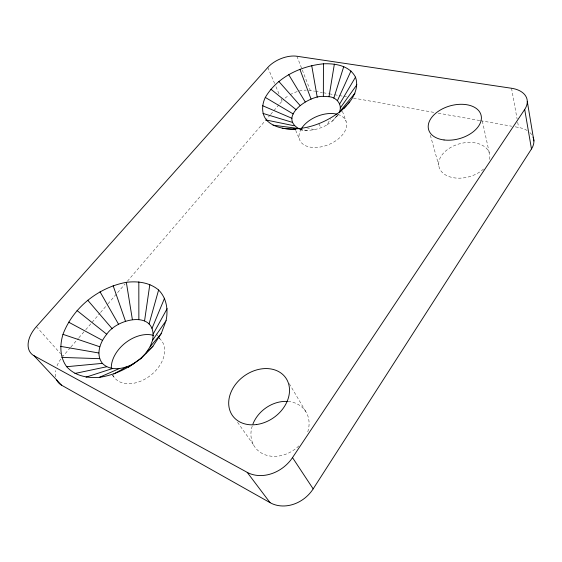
<?xml version="1.0" encoding="UTF-8"?>
<svg xmlns="http://www.w3.org/2000/svg" width="562" height="562" viewBox="0 0 562 562"><rect width="100%" height="100%" fill="white"/><g stroke="black" fill="none" stroke-linecap="round" stroke-linejoin="round"><path stroke-width="0.42" stroke-dasharray="2.81 2.11" d="M299.968 129.78C309.297 131.339 318.935 129.59 327.112 124.82L330.526 118.694M327.112 124.82L332.43 121.069L337.474 115.287M70.334 347.688L62.916 356.329L61.188 354.39M70.903 347.021L78.322 338.38M78.898 337.72L85.171 330.407M85.747 329.739L100.015 313.125M100.584 312.458L107.433 304.485M108.002 303.817L125.122 283.88M127.405 281.218L270.097 115.048M270.666 114.388L279.23 104.42M279.799 103.752L282.082 101.097A21.63 12.603 -23.1 0 1 283.81 99.277M332.43 121.069L337.544 115.119M336.575 116.784L340.003 112.941M299.546 129.674L308.25 130.433M308.728 90.208A21.63 12.603 -23.1 0 1 310.273 90.419L314.594 91.185M315.458 91.339L322.377 92.568M323.241 92.723L328.426 93.643M329.29 93.798L333.61 94.564M334.481 94.718L343.122 96.257M343.986 96.411L346.578 96.868M353.498 98.097L433.899 112.386M438.227 113.159L479.723 120.535M480.587 120.682L511.715 126.218M515.171 126.829L518.628 127.448A26.569 17.169 -12.5 0 1 527.816 130.946M306.74 127.813L314.572 129.674M300.115 129.197L302.504 129.991M36.382 326.627L60.605 353.744M112.189 374.987L114.922 378.212M156.271 333.758L157.817 335.858M158.336 336.561L160.395 339.364M237.55 422.315L253.3 444.486M289.24 383.635L306.079 412.079M318.78 123.795L321.014 127.757M267.807 67.447L274.607 83.471M275.963 86.674L279.019 93.882M281.063 98.687L282.082 101.097M295.689 130.363L299.427 139.2M296.933 56.249L310.273 90.419M342.427 111.29L346.037 121.181M430.359 135.259L438.725 165.284M482.344 121.062L489.692 154.634M511.532 88.262L517.082 118.926M517.7 122.333L518.628 127.448M483.552 168.993A26.084 17.162 -14.8 0 1 441.662 171.803A26.084 17.162 -14.8 0 1 461.058 143.415A26.084 17.162 -14.8 0 1 489.123 160.844M288.025 401.458A31.051 25.262 -37 0 1 307.519 432.536M298.865 445.905A31.051 25.262 -37 0 1 263.81 454.258A31.051 25.262 -37 0 1 252.359 425.617M337.931 114.465A25.002 15.258 -22.3 0 1 342.588 134.683A25.002 15.258 -22.3 0 1 311.313 147.293A25.002 15.258 -22.3 0 1 301 129.344M159.264 338.338A29.941 20.548 -38.4 0 1 150.672 375.311A29.941 20.548 -38.4 0 1 112.807 374.966M529.882 132.569A26.569 17.169 -12.5 0 1 532.017 135.077M285.11 98.118A21.63 12.603 -23.1 0 1 288.791 95.456M290.132 94.655A21.63 12.603 -23.1 0 1 306.269 90.096M55.652 376.87A26.913 17.541 -40.1 0 1 55.673 370.59M57.071 365.771A26.913 17.541 -40.1 0 1 61.363 358.261"/><path stroke-width="0.84" d="M299.321 128.93C277.417 116.896 309.402 95.238 323.354 96.404L323.445 63.815C335.247 63.295 349.522 65.606 355.5 77.149C358.886 86.717 354.306 96.748 347.997 103.963M166.057 320.712C168.312 309.894 166.696 298.078 158.61 289.992C149.64 282.44 137.634 280.937 126.338 282.321C98.329 287.526 73.095 307.519 62.979 334.341C59.691 345.145 59.762 357.284 66.674 366.705C74.894 375.915 87.51 378.338 99.341 377.355C115.055 375.065 129.45 367.731 141.687 357.79L152.948 346.234L161.252 333.547L166.057 320.712L152.625 340.136L150.131 346.691L145.93 353.098L140.296 358.879M152.625 340.136C157.781 309.711 117.676 317.72 106.731 334.25C100.198 342.04 95.414 354.369 102.368 363.368C110.784 371.833 124.307 368.904 133.63 363.614M144.56 320.888L149.822 284.463M354.938 93.236L339.265 112.281C342.939 104.904 336.568 97.233 329.009 96.692L334.362 64.124M149.056 323.944L158.61 289.992M333.835 98.097L343.761 66.541M295.738 129.429C285.384 129.056 274.059 127.995 266.472 120.071C261.267 113.482 261.815 104.672 265.306 97.43C277.185 77.12 300.656 66.084 323.445 63.815M152.028 328.37L164.554 298.211M337.495 100.542L350.99 70.96M153.264 333.884L167.139 308.664M339.715 103.872L355.5 77.149M56.671 379.996A26.913 17.541 -40.1 0 0 61.532 385.181L270.076 502.667A32.42 27.341 -41.7 0 0 313.167 488.891L531.469 148.972A26.569 17.169 -12.5 0 0 533.113 137.177M34.071 355.767L247.203 472.354A34.134 27.777 -39.4 0 0 292.514 457.608L524.697 109.45A27.721 17.05 -13.6 0 0 511.532 88.262L296.933 56.249A22.403 12.357 -23.3 0 0 267.807 67.447L36.382 326.627A28.093 17.436 -39.1 0 0 34.071 355.767L61.532 385.181M340.333 107.876L356.884 84.743M150.131 346.691L161.252 333.547M340.389 111.81L349.712 102.038M344 108.452L346.859 105.242M145.93 353.098L152.948 346.234M128.291 367.302L141.687 357.79M341.527 110.482C325.012 123.619 303.396 131.431 282.208 128.291M113.798 373.997L126.415 366.944M99.341 377.355L119.179 368.63M86.049 377.151L112.456 368.56M74.901 373.477L106.724 366.754M66.674 366.705L102.368 363.368M61.848 357.418L99.685 358.668M323.354 96.404L329.009 96.692M293.455 129.148L295.19 129.302M273.013 125.164L297.734 128.403M60.633 346.368L98.807 352.992M266.472 120.071L294.256 125.776M262.953 113.412L292.289 122.326M62.979 334.341L99.776 346.754M262.587 105.691L291.945 118.294M68.606 322.145L102.488 340.368M265.306 97.43L293.209 113.953M77.057 310.554L106.731 334.25M270.863 89.182L295.991 109.59M278.836 81.441L300.087 105.501M87.756 300.241L112.224 328.798M247.203 472.354L270.076 502.667M292.514 457.608L313.167 488.891M288.728 74.676L305.222 101.933M100.029 291.797L118.603 324.344M299.904 69.281L311.06 99.116M113.152 285.707L125.459 321.169M311.72 65.578L317.235 97.233M524.697 109.45L531.469 148.972M527.289 101.413L533.9 140.971M126.338 282.321L132.358 319.476M138.821 281.878L138.863 319.371M252.914 424.064A31.051 25.262 -37 0 1 287.224 401.409M301.436 128.614A25.002 15.258 -22.3 0 1 337.116 114.234M111.269 367.871A29.941 20.548 -38.4 0 1 125.783 342.595A29.941 20.548 -38.4 0 1 153.644 335.423M444.043 139.959A27.201 17.036 -15.6 0 0 481.241 116.025A27.201 17.036 -15.6 0 0 439.126 110.756A27.201 17.036 -15.6 0 0 444.043 139.959M256.651 424.521A32.631 25.522 -35.6 0 0 286.578 379.146A32.631 25.522 -35.6 0 0 234.08 386.431A32.631 25.522 -35.6 0 0 256.651 424.521"/></g></svg>
